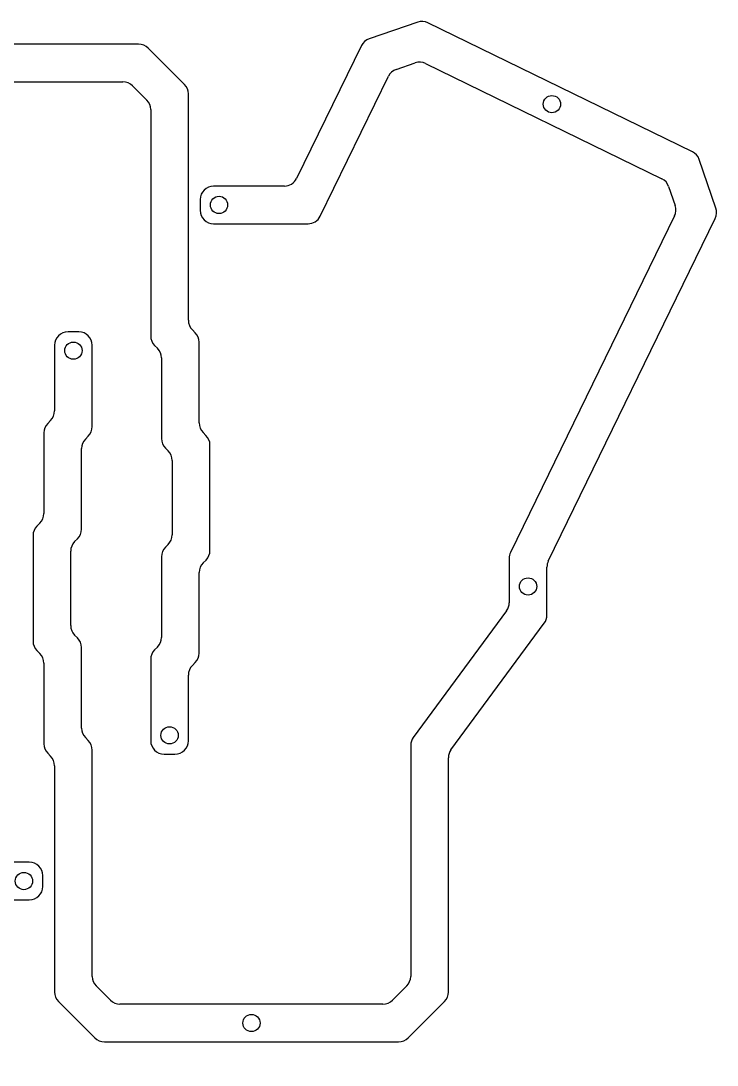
# Model space of a CAD drawing. Extents: x 2 to 791, y -213 to -19.
# Drawn here: x 661.8 to 791.1, y -212.9 to -19.1 of the extents above; entities that cross this region are included whole.
import ezdxf

# ---------------------------------------------------------------- set-up
doc = ezdxf.new("R2010")
doc.units = 0
doc.header["$MEASUREMENT"] = 0
doc.layers.add('LAYER_1', color=7, linetype='CONTINUOUS')

# ---------------------------------------------------------------- blocks, each defined once
blk = doc.blocks.new('BLOCK_461')
at = {"layer": 'LAYER_1'}
blk.add_open_spline([(689.4, -153.32), (690.28, -153.32), (691, -152.6), (691, -151.72), (691, -150.84), (690.28, -150.12), (689.4, -150.12), (688.51, -150.12), (687.8, -150.84), (687.8, -151.72), (687.8, -152.6), (688.51, -153.32), (689.4, -153.32), (689.4, -153.32), (689.4, -153.32), (689.4, -153.32)], degree=3, knots=[0, 0, 0, 0, 1, 1, 1, 2, 2, 2, 3, 3, 3, 4, 4, 4, 5, 5, 5, 5], dxfattribs=at)
blk = doc.blocks.new('BLOCK_462')
at = {"layer": 'LAYER_1'}
blk.add_open_spline([(600.51, -199.09), (601.4, -199.09), (602.11, -198.37), (602.11, -197.49), (602.11, -196.6), (601.4, -195.89), (600.51, -195.89), (599.63, -195.89), (598.91, -196.6), (598.91, -197.49), (598.91, -198.37), (599.63, -199.09), (600.51, -199.09), (600.51, -199.09), (600.51, -199.09), (600.51, -199.09)], degree=3, knots=[0, 0, 0, 0, 1, 1, 1, 2, 2, 2, 3, 3, 3, 4, 4, 4, 5, 5, 5, 5], dxfattribs=at)
blk = doc.blocks.new('BLOCK_463')
at = {"layer": 'LAYER_1'}
blk.add_open_spline([(604.95, -109.54), (605.83, -109.54), (606.55, -108.83), (606.55, -107.94), (606.55, -107.06), (605.83, -106.34), (604.95, -106.34), (604.06, -106.34), (603.35, -107.06), (603.35, -107.94), (603.35, -108.83), (604.06, -109.54), (604.95, -109.54), (604.95, -109.54), (604.95, -109.54), (604.95, -109.54)], degree=3, knots=[0, 0, 0, 0, 1, 1, 1, 2, 2, 2, 3, 3, 3, 4, 4, 4, 5, 5, 5, 5], dxfattribs=at)
blk = doc.blocks.new('BLOCK_464')
at = {"layer": 'LAYER_1'}
blk.add_open_spline([(662.35, -180.37), (663.23, -180.37), (663.95, -179.65), (663.95, -178.77), (663.95, -177.89), (663.23, -177.17), (662.35, -177.17), (661.46, -177.17), (660.75, -177.89), (660.75, -178.77), (660.75, -179.65), (661.46, -180.37), (662.35, -180.37), (662.35, -180.37), (662.35, -180.37), (662.35, -180.37)], degree=3, knots=[0, 0, 0, 0, 1, 1, 1, 2, 2, 2, 3, 3, 3, 4, 4, 4, 5, 5, 5, 5], dxfattribs=at)
blk = doc.blocks.new('BLOCK_465')
at = {"layer": 'LAYER_1'}
blk.add_open_spline([(656.32, -28.5), (657.21, -28.5), (657.92, -27.78), (657.92, -26.9), (657.92, -26.01), (657.21, -25.3), (656.32, -25.3), (655.44, -25.3), (654.72, -26.01), (654.72, -26.9), (654.72, -27.78), (655.44, -28.5), (656.32, -28.5), (656.32, -28.5), (656.32, -28.5), (656.32, -28.5)], degree=3, knots=[0, 0, 0, 0, 1, 1, 1, 2, 2, 2, 3, 3, 3, 4, 4, 4, 5, 5, 5, 5], dxfattribs=at)
blk = doc.blocks.new('BLOCK_466')
at = {"layer": 'LAYER_1'}
blk.add_open_spline([(665.85, -177.77), (665.85, -176.39), (664.73, -175.27), (663.35, -175.27)], degree=3, dxfattribs=at)
blk = doc.blocks.new('BLOCK_467')
at = {"layer": 'LAYER_1'}
blk.add_lwpolyline([(663.35, -175.27), (645.81, -175.27)], dxfattribs=at)
blk = doc.blocks.new('BLOCK_468')
at = {"layer": 'LAYER_1'}
blk.add_open_spline([(645.81, -175.27), (644.86, -175.27), (643.99, -175.82), (643.57, -176.68)], degree=3, dxfattribs=at)
blk = doc.blocks.new('BLOCK_469')
at = {"layer": 'LAYER_1'}
blk.add_lwpolyline([(643.57, -176.68), (630.89, -202.67)], dxfattribs=at)
blk = doc.blocks.new('BLOCK_470')
at = {"layer": 'LAYER_1'}
blk.add_open_spline([(629.46, -203.94), (630.08, -203.72), (630.6, -203.27), (630.89, -202.67)], degree=3, dxfattribs=at)
blk = doc.blocks.new('BLOCK_471')
at = {"layer": 'LAYER_1'}
blk.add_lwpolyline([(629.46, -203.94), (625.9, -205.16)], dxfattribs=at)
blk = doc.blocks.new('BLOCK_472')
at = {"layer": 'LAYER_1'}
blk.add_open_spline([(623.99, -205.05), (624.59, -205.34), (625.28, -205.38), (625.9, -205.16)], degree=3, dxfattribs=at)
blk = doc.blocks.new('BLOCK_473')
at = {"layer": 'LAYER_1'}
blk.add_lwpolyline([(623.99, -205.05), (580.1, -183.64)], dxfattribs=at)
blk = doc.blocks.new('BLOCK_474')
at = {"layer": 'LAYER_1'}
blk.add_open_spline([(578.83, -182.2), (579.05, -182.83), (579.5, -183.35), (580.1, -183.64)], degree=3, dxfattribs=at)
blk = doc.blocks.new('BLOCK_475')
at = {"layer": 'LAYER_1'}
blk.add_lwpolyline([(578.83, -182.2), (577.61, -178.65)], dxfattribs=at)
blk = doc.blocks.new('BLOCK_476')
at = {"layer": 'LAYER_1'}
blk.add_open_spline([(577.72, -176.74), (577.43, -177.34), (577.39, -178.02), (577.61, -178.65)], degree=3, dxfattribs=at)
blk = doc.blocks.new('BLOCK_477')
at = {"layer": 'LAYER_1'}
blk.add_lwpolyline([(577.72, -176.74), (608.19, -114.27)], dxfattribs=at)
blk = doc.blocks.new('BLOCK_478')
at = {"layer": 'LAYER_1'}
blk.add_open_spline([(608.19, -114.27), (608.36, -113.93), (608.45, -113.55), (608.45, -113.17)], degree=3, dxfattribs=at)
blk = doc.blocks.new('BLOCK_479')
at = {"layer": 'LAYER_1'}
blk.add_lwpolyline([(608.45, -113.17), (608.45, -104.91)], dxfattribs=at)
blk = doc.blocks.new('BLOCK_480')
at = {"layer": 'LAYER_1'}
blk.add_open_spline([(608.94, -103.43), (608.62, -103.86), (608.45, -104.38), (608.45, -104.91)], degree=3, dxfattribs=at)
blk = doc.blocks.new('BLOCK_481')
at = {"layer": 'LAYER_1'}
blk.add_lwpolyline([(608.94, -103.43), (626.26, -79.94)], dxfattribs=at)
blk = doc.blocks.new('BLOCK_482')
at = {"layer": 'LAYER_1'}
blk.add_open_spline([(626.26, -79.94), (626.58, -79.51), (626.75, -78.99), (626.75, -78.45)], degree=3, dxfattribs=at)
blk = doc.blocks.new('BLOCK_483')
at = {"layer": 'LAYER_1'}
blk.add_lwpolyline([(626.75, -78.45), (626.75, -35.55)], dxfattribs=at)
blk = doc.blocks.new('BLOCK_484')
at = {"layer": 'LAYER_1'}
blk.add_open_spline([(627.48, -33.79), (627.01, -34.25), (626.75, -34.89), (626.75, -35.55)], degree=3, dxfattribs=at)
blk = doc.blocks.new('BLOCK_485')
at = {"layer": 'LAYER_1'}
blk.add_lwpolyline([(627.48, -33.79), (630.14, -31.13)], dxfattribs=at)
blk = doc.blocks.new('BLOCK_486')
at = {"layer": 'LAYER_1'}
blk.add_open_spline([(631.9, -30.4), (631.24, -30.4), (630.6, -30.66), (630.14, -31.13)], degree=3, dxfattribs=at)
blk = doc.blocks.new('BLOCK_487')
at = {"layer": 'LAYER_1'}
blk.add_lwpolyline([(631.9, -30.4), (680.74, -30.4)], dxfattribs=at)
blk = doc.blocks.new('BLOCK_488')
at = {"layer": 'LAYER_1'}
blk.add_open_spline([(682.51, -31.13), (682.04, -30.66), (681.4, -30.4), (680.74, -30.4)], degree=3, dxfattribs=at)
blk = doc.blocks.new('BLOCK_489')
at = {"layer": 'LAYER_1'}
blk.add_lwpolyline([(682.51, -31.13), (685.17, -33.79)], dxfattribs=at)
blk = doc.blocks.new('BLOCK_490')
at = {"layer": 'LAYER_1'}
blk.add_open_spline([(685.9, -35.55), (685.9, -34.89), (685.63, -34.25), (685.17, -33.79)], degree=3, dxfattribs=at)
blk = doc.blocks.new('BLOCK_491')
at = {"layer": 'LAYER_1'}
blk.add_lwpolyline([(685.9, -35.55), (685.9, -77.57)], dxfattribs=at)
blk = doc.blocks.new('BLOCK_492')
at = {"layer": 'LAYER_1'}
blk.add_open_spline([(685.9, -77.57), (685.9, -78.23), (686.16, -78.87), (686.63, -79.34)], degree=3, dxfattribs=at)
blk = doc.blocks.new('BLOCK_493')
at = {"layer": 'LAYER_1'}
blk.add_lwpolyline([(686.63, -79.34), (687.17, -79.87)], dxfattribs=at)
blk = doc.blocks.new('BLOCK_494')
at = {"layer": 'LAYER_1'}
blk.add_open_spline([(687.9, -81.64), (687.9, -80.98), (687.63, -80.34), (687.17, -79.87)], degree=3, dxfattribs=at)
blk = doc.blocks.new('BLOCK_495')
at = {"layer": 'LAYER_1'}
blk.add_lwpolyline([(687.9, -81.64), (687.9, -96.62)], dxfattribs=at)
blk = doc.blocks.new('BLOCK_496')
at = {"layer": 'LAYER_1'}
blk.add_open_spline([(687.9, -96.62), (687.9, -97.29), (688.16, -97.92), (688.63, -98.39)], degree=3, dxfattribs=at)
blk = doc.blocks.new('BLOCK_497')
at = {"layer": 'LAYER_1'}
blk.add_lwpolyline([(688.63, -98.39), (689.16, -98.92)], dxfattribs=at)
blk = doc.blocks.new('BLOCK_498')
at = {"layer": 'LAYER_1'}
blk.add_open_spline([(689.9, -100.69), (689.9, -100.03), (689.63, -99.39), (689.16, -98.92)], degree=3, dxfattribs=at)
blk = doc.blocks.new('BLOCK_499')
at = {"layer": 'LAYER_1'}
blk.add_lwpolyline([(689.9, -100.69), (689.9, -114.5)], dxfattribs=at)
blk = doc.blocks.new('BLOCK_500')
at = {"layer": 'LAYER_1'}
blk.add_open_spline([(689.16, -116.27), (689.63, -115.8), (689.9, -115.16), (689.9, -114.5)], degree=3, dxfattribs=at)
blk = doc.blocks.new('BLOCK_501')
at = {"layer": 'LAYER_1'}
blk.add_lwpolyline([(689.16, -116.27), (688.63, -116.8)], dxfattribs=at)
blk = doc.blocks.new('BLOCK_502')
at = {"layer": 'LAYER_1'}
blk.add_open_spline([(688.63, -116.8), (688.16, -117.27), (687.9, -117.91), (687.9, -118.57)], degree=3, dxfattribs=at)
blk = doc.blocks.new('BLOCK_503')
at = {"layer": 'LAYER_1'}
blk.add_lwpolyline([(687.9, -118.57), (687.9, -133.55)], dxfattribs=at)
blk = doc.blocks.new('BLOCK_504')
at = {"layer": 'LAYER_1'}
blk.add_open_spline([(687.17, -135.32), (687.63, -134.85), (687.9, -134.21), (687.9, -133.55)], degree=3, dxfattribs=at)
blk = doc.blocks.new('BLOCK_505')
at = {"layer": 'LAYER_1'}
blk.add_lwpolyline([(687.17, -135.32), (686.63, -135.85)], dxfattribs=at)
blk = doc.blocks.new('BLOCK_506')
at = {"layer": 'LAYER_1'}
blk.add_open_spline([(686.63, -135.85), (686.16, -136.32), (685.9, -136.96), (685.9, -137.62)], degree=3, dxfattribs=at)
blk = doc.blocks.new('BLOCK_507')
at = {"layer": 'LAYER_1'}
blk.add_lwpolyline([(685.9, -137.62), (685.9, -152.72)], dxfattribs=at)
blk = doc.blocks.new('BLOCK_508')
at = {"layer": 'LAYER_1'}
blk.add_open_spline([(685.9, -152.72), (685.9, -154.1), (687.02, -155.22), (688.4, -155.22)], degree=3, dxfattribs=at)
blk = doc.blocks.new('BLOCK_509')
at = {"layer": 'LAYER_1'}
blk.add_lwpolyline([(688.4, -155.22), (690.4, -155.22)], dxfattribs=at)
blk = doc.blocks.new('BLOCK_510')
at = {"layer": 'LAYER_1'}
blk.add_open_spline([(690.4, -155.22), (691.78, -155.22), (692.9, -154.1), (692.9, -152.72)], degree=3, dxfattribs=at)
blk = doc.blocks.new('BLOCK_511')
at = {"layer": 'LAYER_1'}
blk.add_lwpolyline([(692.9, -152.72), (692.9, -140.52)], dxfattribs=at)
blk = doc.blocks.new('BLOCK_512')
at = {"layer": 'LAYER_1'}
blk.add_open_spline([(693.63, -138.75), (693.16, -139.22), (692.9, -139.86), (692.9, -140.52)], degree=3, dxfattribs=at)
blk = doc.blocks.new('BLOCK_513')
at = {"layer": 'LAYER_1'}
blk.add_lwpolyline([(693.63, -138.75), (694.17, -138.22)], dxfattribs=at)
blk = doc.blocks.new('BLOCK_514')
at = {"layer": 'LAYER_1'}
blk.add_open_spline([(694.17, -138.22), (694.63, -137.75), (694.9, -137.11), (694.9, -136.45)], degree=3, dxfattribs=at)
blk = doc.blocks.new('BLOCK_515')
at = {"layer": 'LAYER_1'}
blk.add_lwpolyline([(694.9, -136.45), (694.9, -121.47)], dxfattribs=at)
blk = doc.blocks.new('BLOCK_516')
at = {"layer": 'LAYER_1'}
blk.add_open_spline([(695.63, -119.7), (695.16, -120.17), (694.9, -120.81), (694.9, -121.47)], degree=3, dxfattribs=at)
blk = doc.blocks.new('BLOCK_517')
at = {"layer": 'LAYER_1'}
blk.add_lwpolyline([(695.63, -119.7), (696.17, -119.17)], dxfattribs=at)
blk = doc.blocks.new('BLOCK_518')
at = {"layer": 'LAYER_1'}
blk.add_open_spline([(696.17, -119.17), (696.63, -118.7), (696.9, -118.06), (696.9, -117.4)], degree=3, dxfattribs=at)
blk = doc.blocks.new('BLOCK_519')
at = {"layer": 'LAYER_1'}
blk.add_lwpolyline([(696.9, -117.4), (696.9, -97.79)], dxfattribs=at)
blk = doc.blocks.new('BLOCK_520')
at = {"layer": 'LAYER_1'}
blk.add_open_spline([(696.9, -97.79), (696.9, -97.13), (696.63, -96.49), (696.16, -96.03)], degree=3, dxfattribs=at)
blk = doc.blocks.new('BLOCK_521')
at = {"layer": 'LAYER_1'}
blk.add_lwpolyline([(696.16, -96.03), (695.63, -95.49)], dxfattribs=at)
blk = doc.blocks.new('BLOCK_522')
at = {"layer": 'LAYER_1'}
blk.add_open_spline([(694.9, -93.72), (694.9, -94.38), (695.16, -95.02), (695.63, -95.49)], degree=3, dxfattribs=at)
blk = doc.blocks.new('BLOCK_523')
at = {"layer": 'LAYER_1'}
blk.add_lwpolyline([(694.9, -93.72), (694.9, -78.74)], dxfattribs=at)
blk = doc.blocks.new('BLOCK_524')
at = {"layer": 'LAYER_1'}
blk.add_open_spline([(694.9, -78.74), (694.9, -78.08), (694.63, -77.44), (694.17, -76.98)], degree=3, dxfattribs=at)
blk = doc.blocks.new('BLOCK_525')
at = {"layer": 'LAYER_1'}
blk.add_lwpolyline([(694.17, -76.98), (693.63, -76.44)], dxfattribs=at)
blk = doc.blocks.new('BLOCK_526')
at = {"layer": 'LAYER_1'}
blk.add_open_spline([(692.9, -74.67), (692.9, -75.33), (693.16, -75.97), (693.63, -76.44)], degree=3, dxfattribs=at)
blk = doc.blocks.new('BLOCK_527')
at = {"layer": 'LAYER_1'}
blk.add_lwpolyline([(692.9, -74.67), (692.9, -32.65)], dxfattribs=at)
blk = doc.blocks.new('BLOCK_528')
at = {"layer": 'LAYER_1'}
blk.add_open_spline([(692.9, -32.65), (692.9, -31.99), (692.63, -31.35), (692.16, -30.89)], degree=3, dxfattribs=at)
blk = doc.blocks.new('BLOCK_529')
at = {"layer": 'LAYER_1'}
blk.add_lwpolyline([(692.16, -30.89), (685.41, -24.13)], dxfattribs=at)
blk = doc.blocks.new('BLOCK_530')
at = {"layer": 'LAYER_1'}
blk.add_open_spline([(685.41, -24.13), (684.94, -23.66), (684.3, -23.4), (683.64, -23.4)], degree=3, dxfattribs=at)
blk = doc.blocks.new('BLOCK_531')
at = {"layer": 'LAYER_1'}
blk.add_lwpolyline([(683.64, -23.4), (629, -23.4)], dxfattribs=at)
blk = doc.blocks.new('BLOCK_532')
at = {"layer": 'LAYER_1'}
blk.add_open_spline([(629, -23.4), (628.34, -23.4), (627.71, -23.66), (627.24, -24.13)], degree=3, dxfattribs=at)
blk = doc.blocks.new('BLOCK_533')
at = {"layer": 'LAYER_1'}
blk.add_lwpolyline([(627.24, -24.13), (620.48, -30.89)], dxfattribs=at)
blk = doc.blocks.new('BLOCK_534')
at = {"layer": 'LAYER_1'}
blk.add_open_spline([(620.48, -30.89), (620.01, -31.35), (619.75, -31.99), (619.75, -32.65)], degree=3, dxfattribs=at)
blk = doc.blocks.new('BLOCK_535')
at = {"layer": 'LAYER_1'}
blk.add_lwpolyline([(619.75, -32.65), (619.75, -76.15)], dxfattribs=at)
blk = doc.blocks.new('BLOCK_536')
at = {"layer": 'LAYER_1'}
blk.add_open_spline([(619.26, -77.64), (619.58, -77.21), (619.75, -76.69), (619.75, -76.15)], degree=3, dxfattribs=at)
blk = doc.blocks.new('BLOCK_537')
at = {"layer": 'LAYER_1'}
blk.add_lwpolyline([(619.26, -77.64), (601.94, -101.13)], dxfattribs=at)
blk = doc.blocks.new('BLOCK_538')
at = {"layer": 'LAYER_1'}
blk.add_open_spline([(601.94, -101.13), (601.62, -101.56), (601.45, -102.08), (601.45, -102.61)], degree=3, dxfattribs=at)
blk = doc.blocks.new('BLOCK_539')
at = {"layer": 'LAYER_1'}
blk.add_lwpolyline([(601.45, -102.61), (601.45, -111.56)], dxfattribs=at)
blk = doc.blocks.new('BLOCK_540')
at = {"layer": 'LAYER_1'}
blk.add_open_spline([(601.19, -112.65), (601.36, -112.31), (601.45, -111.94), (601.45, -111.56)], degree=3, dxfattribs=at)
blk = doc.blocks.new('BLOCK_541')
at = {"layer": 'LAYER_1'}
blk.add_lwpolyline([(601.19, -112.65), (570.16, -176.28)], dxfattribs=at)
blk = doc.blocks.new('BLOCK_542')
at = {"layer": 'LAYER_1'}
blk.add_open_spline([(570.16, -176.28), (569.87, -176.88), (569.83, -177.56), (570.05, -178.19)], degree=3, dxfattribs=at)
blk = doc.blocks.new('BLOCK_543')
at = {"layer": 'LAYER_1'}
blk.add_lwpolyline([(570.05, -178.19), (573.16, -187.23)], dxfattribs=at)
blk = doc.blocks.new('BLOCK_544')
at = {"layer": 'LAYER_1'}
blk.add_open_spline([(573.16, -187.23), (573.37, -187.85), (573.83, -188.37), (574.42, -188.66)], degree=3, dxfattribs=at)
blk = doc.blocks.new('BLOCK_545')
at = {"layer": 'LAYER_1'}
blk.add_lwpolyline([(574.42, -188.66), (623.53, -212.61)], dxfattribs=at)
blk = doc.blocks.new('BLOCK_546')
at = {"layer": 'LAYER_1'}
blk.add_open_spline([(623.53, -212.61), (624.13, -212.9), (624.81, -212.94), (625.44, -212.73)], degree=3, dxfattribs=at)
blk = doc.blocks.new('BLOCK_547')
at = {"layer": 'LAYER_1'}
blk.add_lwpolyline([(625.44, -212.73), (634.48, -209.61)], dxfattribs=at)
blk = doc.blocks.new('BLOCK_548')
at = {"layer": 'LAYER_1'}
blk.add_open_spline([(634.48, -209.61), (635.1, -209.4), (635.62, -208.94), (635.91, -208.35)], degree=3, dxfattribs=at)
blk = doc.blocks.new('BLOCK_549')
at = {"layer": 'LAYER_1'}
blk.add_lwpolyline([(635.91, -208.35), (647.94, -183.68)], dxfattribs=at)
blk = doc.blocks.new('BLOCK_550')
at = {"layer": 'LAYER_1'}
blk.add_open_spline([(650.19, -182.27), (649.23, -182.27), (648.36, -182.82), (647.94, -183.68)], degree=3, dxfattribs=at)
blk = doc.blocks.new('BLOCK_551')
at = {"layer": 'LAYER_1'}
blk.add_lwpolyline([(650.19, -182.27), (663.35, -182.27)], dxfattribs=at)
blk = doc.blocks.new('BLOCK_552')
at = {"layer": 'LAYER_1'}
blk.add_open_spline([(663.35, -182.27), (664.73, -182.27), (665.85, -181.15), (665.85, -179.77)], degree=3, dxfattribs=at)
blk = doc.blocks.new('BLOCK_553')
at = {"layer": 'LAYER_1'}
blk.add_lwpolyline([(665.85, -179.77), (665.85, -177.77)], dxfattribs=at)
blk = doc.blocks.new('BLOCK_460')
at = {"layer": 'LAYER_1'}
for name in ['BLOCK_533', 'BLOCK_532', 'BLOCK_531', 'BLOCK_530', 'BLOCK_529', 'BLOCK_465', 'BLOCK_534', 'BLOCK_486', 'BLOCK_487', 'BLOCK_488', 'BLOCK_528', 'BLOCK_535', 'BLOCK_485', 'BLOCK_489', 'BLOCK_527', 'BLOCK_484', 'BLOCK_490', 'BLOCK_483', 'BLOCK_491', 'BLOCK_526', 'BLOCK_536', 'BLOCK_525', 'BLOCK_524', 'BLOCK_537', 'BLOCK_482', 'BLOCK_492', 'BLOCK_493', 'BLOCK_523', 'BLOCK_481', 'BLOCK_494', 'BLOCK_495', 'BLOCK_522', 'BLOCK_496', 'BLOCK_521', 'BLOCK_520', 'BLOCK_497', 'BLOCK_519', 'BLOCK_498', 'BLOCK_499', 'BLOCK_538', 'BLOCK_539', 'BLOCK_480', 'BLOCK_463', 'BLOCK_479', 'BLOCK_540', 'BLOCK_541', 'BLOCK_477', 'BLOCK_478', 'BLOCK_501', 'BLOCK_500', 'BLOCK_502', 'BLOCK_518', 'BLOCK_503', 'BLOCK_516', 'BLOCK_517', 'BLOCK_515', 'BLOCK_504', 'BLOCK_505', 'BLOCK_506', 'BLOCK_507', 'BLOCK_514', 'BLOCK_512', 'BLOCK_513', 'BLOCK_511', 'BLOCK_461', 'BLOCK_508', 'BLOCK_510', 'BLOCK_509', 'BLOCK_542', 'BLOCK_468', 'BLOCK_467', 'BLOCK_466', 'BLOCK_543', 'BLOCK_476', 'BLOCK_469', 'BLOCK_464', 'BLOCK_553', 'BLOCK_475', 'BLOCK_552', 'BLOCK_474', 'BLOCK_473', 'BLOCK_549', 'BLOCK_550', 'BLOCK_551', 'BLOCK_544', 'BLOCK_545', 'BLOCK_462', 'BLOCK_470', 'BLOCK_472', 'BLOCK_471', 'BLOCK_548', 'BLOCK_547', 'BLOCK_546']:
    blk.add_blockref(name, (0, 0), dxfattribs=at)
blk = doc.blocks.new('BLOCK_555')
at = {"layer": 'LAYER_1'}
blk.add_open_spline([(671.54, -78.7), (670.65, -78.7), (669.94, -79.42), (669.94, -80.3), (669.94, -81.19), (670.65, -81.9), (671.54, -81.9), (672.42, -81.9), (673.14, -81.19), (673.14, -80.3), (673.14, -79.42), (672.42, -78.7), (671.54, -78.7), (671.54, -78.7), (671.54, -78.7), (671.54, -78.7)], degree=3, knots=[0, 0, 0, 0, 1, 1, 1, 2, 2, 2, 3, 3, 3, 4, 4, 4, 5, 5, 5, 5], dxfattribs=at)
blk = doc.blocks.new('BLOCK_556')
at = {"layer": 'LAYER_1'}
blk.add_open_spline([(760.42, -32.94), (759.54, -32.94), (758.82, -33.65), (758.82, -34.54), (758.82, -35.42), (759.54, -36.14), (760.42, -36.14), (761.3, -36.14), (762.02, -35.42), (762.02, -34.54), (762.02, -33.65), (761.3, -32.94), (760.42, -32.94), (760.42, -32.94), (760.42, -32.94), (760.42, -32.94)], degree=3, knots=[0, 0, 0, 0, 1, 1, 1, 2, 2, 2, 3, 3, 3, 4, 4, 4, 5, 5, 5, 5], dxfattribs=at)
blk = doc.blocks.new('BLOCK_557')
at = {"layer": 'LAYER_1'}
blk.add_open_spline([(755.99, -122.48), (755.1, -122.48), (754.39, -123.2), (754.39, -124.08), (754.39, -124.97), (755.1, -125.68), (755.99, -125.68), (756.87, -125.68), (757.59, -124.97), (757.59, -124.08), (757.59, -123.2), (756.87, -122.48), (755.99, -122.48), (755.99, -122.48), (755.99, -122.48), (755.99, -122.48)], degree=3, knots=[0, 0, 0, 0, 1, 1, 1, 2, 2, 2, 3, 3, 3, 4, 4, 4, 5, 5, 5, 5], dxfattribs=at)
blk = doc.blocks.new('BLOCK_558')
at = {"layer": 'LAYER_1'}
blk.add_open_spline([(698.59, -51.65), (697.7, -51.65), (696.99, -52.37), (696.99, -53.25), (696.99, -54.14), (697.7, -54.85), (698.59, -54.85), (699.47, -54.85), (700.19, -54.14), (700.19, -53.25), (700.19, -52.37), (699.47, -51.65), (698.59, -51.65), (698.59, -51.65), (698.59, -51.65), (698.59, -51.65)], degree=3, knots=[0, 0, 0, 0, 1, 1, 1, 2, 2, 2, 3, 3, 3, 4, 4, 4, 5, 5, 5, 5], dxfattribs=at)
blk = doc.blocks.new('BLOCK_559')
at = {"layer": 'LAYER_1'}
blk.add_open_spline([(704.61, -203.53), (703.73, -203.53), (703.01, -204.25), (703.01, -205.13), (703.01, -206.01), (703.73, -206.73), (704.61, -206.73), (705.49, -206.73), (706.21, -206.01), (706.21, -205.13), (706.21, -204.25), (705.49, -203.53), (704.61, -203.53), (704.61, -203.53), (704.61, -203.53), (704.61, -203.53)], degree=3, knots=[0, 0, 0, 0, 1, 1, 1, 2, 2, 2, 3, 3, 3, 4, 4, 4, 5, 5, 5, 5], dxfattribs=at)
blk = doc.blocks.new('BLOCK_560')
at = {"layer": 'LAYER_1'}
blk.add_open_spline([(695.09, -54.25), (695.09, -55.64), (696.21, -56.75), (697.59, -56.75)], degree=3, dxfattribs=at)
blk = doc.blocks.new('BLOCK_561')
at = {"layer": 'LAYER_1'}
blk.add_lwpolyline([(697.59, -56.75), (715.12, -56.75)], dxfattribs=at)
blk = doc.blocks.new('BLOCK_562')
at = {"layer": 'LAYER_1'}
blk.add_open_spline([(715.12, -56.75), (716.07, -56.75), (716.95, -56.21), (717.37, -55.35)], degree=3, dxfattribs=at)
blk = doc.blocks.new('BLOCK_563')
at = {"layer": 'LAYER_1'}
blk.add_lwpolyline([(717.37, -55.35), (730.04, -29.35)], dxfattribs=at)
blk = doc.blocks.new('BLOCK_564')
at = {"layer": 'LAYER_1'}
blk.add_open_spline([(731.48, -28.09), (730.85, -28.3), (730.33, -28.76), (730.04, -29.35)], degree=3, dxfattribs=at)
blk = doc.blocks.new('BLOCK_565')
at = {"layer": 'LAYER_1'}
blk.add_lwpolyline([(731.48, -28.09), (735.03, -26.86)], dxfattribs=at)
blk = doc.blocks.new('BLOCK_566')
at = {"layer": 'LAYER_1'}
blk.add_open_spline([(736.94, -26.98), (736.34, -26.69), (735.66, -26.65), (735.03, -26.86)], degree=3, dxfattribs=at)
blk = doc.blocks.new('BLOCK_567')
at = {"layer": 'LAYER_1'}
blk.add_lwpolyline([(736.94, -26.98), (780.83, -48.39)], dxfattribs=at)
blk = doc.blocks.new('BLOCK_568')
at = {"layer": 'LAYER_1'}
blk.add_open_spline([(782.1, -49.82), (781.89, -49.19), (781.43, -48.68), (780.83, -48.39)], degree=3, dxfattribs=at)
blk = doc.blocks.new('BLOCK_569')
at = {"layer": 'LAYER_1'}
blk.add_lwpolyline([(782.1, -49.82), (783.33, -53.37)], dxfattribs=at)
blk = doc.blocks.new('BLOCK_570')
at = {"layer": 'LAYER_1'}
blk.add_open_spline([(783.21, -55.28), (783.5, -54.69), (783.54, -54), (783.33, -53.37)], degree=3, dxfattribs=at)
blk = doc.blocks.new('BLOCK_571')
at = {"layer": 'LAYER_1'}
blk.add_lwpolyline([(783.21, -55.28), (752.74, -117.75)], dxfattribs=at)
blk = doc.blocks.new('BLOCK_572')
at = {"layer": 'LAYER_1'}
blk.add_open_spline([(752.74, -117.75), (752.57, -118.1), (752.49, -118.47), (752.49, -118.85)], degree=3, dxfattribs=at)
blk = doc.blocks.new('BLOCK_573')
at = {"layer": 'LAYER_1'}
blk.add_lwpolyline([(752.49, -118.85), (752.49, -127.11)], dxfattribs=at)
blk = doc.blocks.new('BLOCK_574')
at = {"layer": 'LAYER_1'}
blk.add_open_spline([(752, -128.59), (752.31, -128.16), (752.49, -127.64), (752.49, -127.11)], degree=3, dxfattribs=at)
blk = doc.blocks.new('BLOCK_575')
at = {"layer": 'LAYER_1'}
blk.add_lwpolyline([(752, -128.59), (734.67, -152.09)], dxfattribs=at)
blk = doc.blocks.new('BLOCK_576')
at = {"layer": 'LAYER_1'}
blk.add_open_spline([(734.67, -152.09), (734.36, -152.52), (734.19, -153.04), (734.19, -153.57)], degree=3, dxfattribs=at)
blk = doc.blocks.new('BLOCK_577')
at = {"layer": 'LAYER_1'}
blk.add_lwpolyline([(734.19, -153.57), (734.19, -196.47)], dxfattribs=at)
blk = doc.blocks.new('BLOCK_578')
at = {"layer": 'LAYER_1'}
blk.add_open_spline([(733.45, -198.24), (733.92, -197.77), (734.19, -197.14), (734.19, -196.47)], degree=3, dxfattribs=at)
blk = doc.blocks.new('BLOCK_579')
at = {"layer": 'LAYER_1'}
blk.add_lwpolyline([(733.45, -198.24), (730.8, -200.9)], dxfattribs=at)
blk = doc.blocks.new('BLOCK_580')
at = {"layer": 'LAYER_1'}
blk.add_open_spline([(729.03, -201.63), (729.69, -201.63), (730.33, -201.37), (730.8, -200.9)], degree=3, dxfattribs=at)
blk = doc.blocks.new('BLOCK_581')
at = {"layer": 'LAYER_1'}
blk.add_lwpolyline([(729.03, -201.63), (680.19, -201.63)], dxfattribs=at)
blk = doc.blocks.new('BLOCK_582')
at = {"layer": 'LAYER_1'}
blk.add_open_spline([(678.43, -200.9), (678.89, -201.37), (679.53, -201.63), (680.19, -201.63)], degree=3, dxfattribs=at)
blk = doc.blocks.new('BLOCK_583')
at = {"layer": 'LAYER_1'}
blk.add_lwpolyline([(678.43, -200.9), (675.77, -198.24)], dxfattribs=at)
blk = doc.blocks.new('BLOCK_584')
at = {"layer": 'LAYER_1'}
blk.add_open_spline([(675.04, -196.47), (675.04, -197.14), (675.3, -197.77), (675.77, -198.24)], degree=3, dxfattribs=at)
blk = doc.blocks.new('BLOCK_585')
at = {"layer": 'LAYER_1'}
blk.add_lwpolyline([(675.04, -196.47), (675.04, -154.45)], dxfattribs=at)
blk = doc.blocks.new('BLOCK_586')
at = {"layer": 'LAYER_1'}
blk.add_open_spline([(675.04, -154.45), (675.04, -153.79), (674.77, -153.16), (674.3, -152.69)], degree=3, dxfattribs=at)
blk = doc.blocks.new('BLOCK_587')
at = {"layer": 'LAYER_1'}
blk.add_lwpolyline([(674.3, -152.69), (673.77, -152.15)], dxfattribs=at)
blk = doc.blocks.new('BLOCK_588')
at = {"layer": 'LAYER_1'}
blk.add_open_spline([(673.04, -150.38), (673.04, -151.05), (673.3, -151.68), (673.77, -152.15)], degree=3, dxfattribs=at)
blk = doc.blocks.new('BLOCK_589')
at = {"layer": 'LAYER_1'}
blk.add_lwpolyline([(673.04, -150.38), (673.04, -135.4)], dxfattribs=at)
blk = doc.blocks.new('BLOCK_590')
at = {"layer": 'LAYER_1'}
blk.add_open_spline([(673.04, -135.4), (673.04, -134.74), (672.77, -134.11), (672.3, -133.64)], degree=3, dxfattribs=at)
blk = doc.blocks.new('BLOCK_591')
at = {"layer": 'LAYER_1'}
blk.add_lwpolyline([(672.3, -133.64), (671.77, -133.1)], dxfattribs=at)
blk = doc.blocks.new('BLOCK_592')
at = {"layer": 'LAYER_1'}
blk.add_open_spline([(671.04, -131.33), (671.04, -132), (671.3, -132.63), (671.77, -133.1)], degree=3, dxfattribs=at)
blk = doc.blocks.new('BLOCK_593')
at = {"layer": 'LAYER_1'}
blk.add_lwpolyline([(671.04, -131.33), (671.04, -117.53)], dxfattribs=at)
blk = doc.blocks.new('BLOCK_594')
at = {"layer": 'LAYER_1'}
blk.add_open_spline([(671.77, -115.76), (671.3, -116.23), (671.04, -116.86), (671.04, -117.53)], degree=3, dxfattribs=at)
blk = doc.blocks.new('BLOCK_595')
at = {"layer": 'LAYER_1'}
blk.add_lwpolyline([(671.77, -115.76), (672.3, -115.22)], dxfattribs=at)
blk = doc.blocks.new('BLOCK_596')
at = {"layer": 'LAYER_1'}
blk.add_open_spline([(672.3, -115.22), (672.77, -114.75), (673.04, -114.12), (673.04, -113.45)], degree=3, dxfattribs=at)
blk = doc.blocks.new('BLOCK_597')
at = {"layer": 'LAYER_1'}
blk.add_lwpolyline([(673.04, -113.45), (673.04, -98.48)], dxfattribs=at)
blk = doc.blocks.new('BLOCK_598')
at = {"layer": 'LAYER_1'}
blk.add_open_spline([(673.77, -96.71), (673.3, -97.18), (673.04, -97.81), (673.04, -98.48)], degree=3, dxfattribs=at)
blk = doc.blocks.new('BLOCK_599')
at = {"layer": 'LAYER_1'}
blk.add_lwpolyline([(673.77, -96.71), (674.3, -96.17)], dxfattribs=at)
blk = doc.blocks.new('BLOCK_600')
at = {"layer": 'LAYER_1'}
blk.add_open_spline([(674.3, -96.17), (674.77, -95.7), (675.04, -95.07), (675.04, -94.4)], degree=3, dxfattribs=at)
blk = doc.blocks.new('BLOCK_601')
at = {"layer": 'LAYER_1'}
blk.add_lwpolyline([(675.04, -94.4), (675.04, -79.3)], dxfattribs=at)
blk = doc.blocks.new('BLOCK_602')
at = {"layer": 'LAYER_1'}
blk.add_open_spline([(675.04, -79.3), (675.04, -77.92), (673.92, -76.8), (672.54, -76.8)], degree=3, dxfattribs=at)
blk = doc.blocks.new('BLOCK_603')
at = {"layer": 'LAYER_1'}
blk.add_lwpolyline([(672.54, -76.8), (670.54, -76.8)], dxfattribs=at)
blk = doc.blocks.new('BLOCK_604')
at = {"layer": 'LAYER_1'}
blk.add_open_spline([(670.54, -76.8), (669.16, -76.8), (668.04, -77.92), (668.04, -79.3)], degree=3, dxfattribs=at)
blk = doc.blocks.new('BLOCK_605')
at = {"layer": 'LAYER_1'}
blk.add_lwpolyline([(668.04, -79.3), (668.04, -91.5)], dxfattribs=at)
blk = doc.blocks.new('BLOCK_606')
at = {"layer": 'LAYER_1'}
blk.add_open_spline([(667.3, -93.27), (667.77, -92.8), (668.04, -92.17), (668.04, -91.5)], degree=3, dxfattribs=at)
blk = doc.blocks.new('BLOCK_607')
at = {"layer": 'LAYER_1'}
blk.add_lwpolyline([(667.3, -93.27), (666.77, -93.81)], dxfattribs=at)
blk = doc.blocks.new('BLOCK_608')
at = {"layer": 'LAYER_1'}
blk.add_open_spline([(666.77, -93.81), (666.3, -94.28), (666.04, -94.91), (666.04, -95.58)], degree=3, dxfattribs=at)
blk = doc.blocks.new('BLOCK_609')
at = {"layer": 'LAYER_1'}
blk.add_lwpolyline([(666.04, -95.58), (666.04, -110.55)], dxfattribs=at)
blk = doc.blocks.new('BLOCK_610')
at = {"layer": 'LAYER_1'}
blk.add_open_spline([(665.3, -112.32), (665.77, -111.85), (666.04, -111.22), (666.04, -110.55)], degree=3, dxfattribs=at)
blk = doc.blocks.new('BLOCK_611')
at = {"layer": 'LAYER_1'}
blk.add_lwpolyline([(665.3, -112.32), (664.77, -112.86)], dxfattribs=at)
blk = doc.blocks.new('BLOCK_612')
at = {"layer": 'LAYER_1'}
blk.add_open_spline([(664.77, -112.86), (664.3, -113.33), (664.04, -113.96), (664.04, -114.63)], degree=3, dxfattribs=at)
blk = doc.blocks.new('BLOCK_613')
at = {"layer": 'LAYER_1'}
blk.add_lwpolyline([(664.04, -114.63), (664.04, -134.23)], dxfattribs=at)
blk = doc.blocks.new('BLOCK_614')
at = {"layer": 'LAYER_1'}
blk.add_open_spline([(664.04, -134.23), (664.04, -134.9), (664.3, -135.53), (664.77, -136)], degree=3, dxfattribs=at)
blk = doc.blocks.new('BLOCK_615')
at = {"layer": 'LAYER_1'}
blk.add_lwpolyline([(664.77, -136), (665.3, -136.54)], dxfattribs=at)
blk = doc.blocks.new('BLOCK_616')
at = {"layer": 'LAYER_1'}
blk.add_open_spline([(666.04, -138.3), (666.04, -137.64), (665.77, -137), (665.3, -136.54)], degree=3, dxfattribs=at)
blk = doc.blocks.new('BLOCK_617')
at = {"layer": 'LAYER_1'}
blk.add_lwpolyline([(666.04, -138.3), (666.04, -153.28)], dxfattribs=at)
blk = doc.blocks.new('BLOCK_618')
at = {"layer": 'LAYER_1'}
blk.add_open_spline([(666.04, -153.28), (666.04, -153.95), (666.3, -154.58), (666.77, -155.05)], degree=3, dxfattribs=at)
blk = doc.blocks.new('BLOCK_619')
at = {"layer": 'LAYER_1'}
blk.add_lwpolyline([(666.77, -155.05), (667.3, -155.59)], dxfattribs=at)
blk = doc.blocks.new('BLOCK_620')
at = {"layer": 'LAYER_1'}
blk.add_open_spline([(668.04, -157.35), (668.04, -156.69), (667.77, -156.05), (667.3, -155.59)], degree=3, dxfattribs=at)
blk = doc.blocks.new('BLOCK_621')
at = {"layer": 'LAYER_1'}
blk.add_lwpolyline([(668.04, -157.35), (668.04, -199.37)], dxfattribs=at)
blk = doc.blocks.new('BLOCK_622')
at = {"layer": 'LAYER_1'}
blk.add_open_spline([(668.04, -199.37), (668.04, -200.03), (668.3, -200.67), (668.77, -201.14)], degree=3, dxfattribs=at)
blk = doc.blocks.new('BLOCK_623')
at = {"layer": 'LAYER_1'}
blk.add_lwpolyline([(668.77, -201.14), (675.53, -207.9)], dxfattribs=at)
blk = doc.blocks.new('BLOCK_624')
at = {"layer": 'LAYER_1'}
blk.add_open_spline([(675.53, -207.9), (675.99, -208.37), (676.63, -208.63), (677.29, -208.63)], degree=3, dxfattribs=at)
blk = doc.blocks.new('BLOCK_625')
at = {"layer": 'LAYER_1'}
blk.add_lwpolyline([(677.29, -208.63), (731.93, -208.63)], dxfattribs=at)
blk = doc.blocks.new('BLOCK_626')
at = {"layer": 'LAYER_1'}
blk.add_open_spline([(731.93, -208.63), (732.59, -208.63), (733.23, -208.37), (733.7, -207.9)], degree=3, dxfattribs=at)
blk = doc.blocks.new('BLOCK_627')
at = {"layer": 'LAYER_1'}
blk.add_lwpolyline([(733.7, -207.9), (740.45, -201.14)], dxfattribs=at)
blk = doc.blocks.new('BLOCK_628')
at = {"layer": 'LAYER_1'}
blk.add_open_spline([(740.45, -201.14), (740.92, -200.67), (741.19, -200.03), (741.19, -199.37)], degree=3, dxfattribs=at)
blk = doc.blocks.new('BLOCK_629')
at = {"layer": 'LAYER_1'}
blk.add_lwpolyline([(741.19, -199.37), (741.19, -155.87)], dxfattribs=at)
blk = doc.blocks.new('BLOCK_630')
at = {"layer": 'LAYER_1'}
blk.add_open_spline([(741.67, -154.39), (741.36, -154.82), (741.19, -155.34), (741.19, -155.87)], degree=3, dxfattribs=at)
blk = doc.blocks.new('BLOCK_631')
at = {"layer": 'LAYER_1'}
blk.add_lwpolyline([(741.67, -154.39), (759, -130.9)], dxfattribs=at)
blk = doc.blocks.new('BLOCK_632')
at = {"layer": 'LAYER_1'}
blk.add_open_spline([(759, -130.9), (759.31, -130.47), (759.49, -129.95), (759.49, -129.41)], degree=3, dxfattribs=at)
blk = doc.blocks.new('BLOCK_633')
at = {"layer": 'LAYER_1'}
blk.add_lwpolyline([(759.49, -129.41), (759.49, -120.47)], dxfattribs=at)
blk = doc.blocks.new('BLOCK_634')
at = {"layer": 'LAYER_1'}
blk.add_open_spline([(759.74, -119.37), (759.57, -119.71), (759.49, -120.09), (759.49, -120.47)], degree=3, dxfattribs=at)
blk = doc.blocks.new('BLOCK_635')
at = {"layer": 'LAYER_1'}
blk.add_lwpolyline([(759.74, -119.37), (790.77, -55.75)], dxfattribs=at)
blk = doc.blocks.new('BLOCK_636')
at = {"layer": 'LAYER_1'}
blk.add_open_spline([(790.77, -55.75), (791.06, -55.15), (791.1, -54.46), (790.89, -53.84)], degree=3, dxfattribs=at)
blk = doc.blocks.new('BLOCK_637')
at = {"layer": 'LAYER_1'}
blk.add_lwpolyline([(790.89, -53.84), (787.78, -44.8)], dxfattribs=at)
blk = doc.blocks.new('BLOCK_638')
at = {"layer": 'LAYER_1'}
blk.add_open_spline([(787.78, -44.8), (787.56, -44.17), (787.1, -43.66), (786.51, -43.37)], degree=3, dxfattribs=at)
blk = doc.blocks.new('BLOCK_639')
at = {"layer": 'LAYER_1'}
blk.add_lwpolyline([(786.51, -43.37), (737.4, -19.42)], dxfattribs=at)
blk = doc.blocks.new('BLOCK_640')
at = {"layer": 'LAYER_1'}
blk.add_open_spline([(737.4, -19.42), (736.81, -19.13), (736.12, -19.08), (735.49, -19.3)], degree=3, dxfattribs=at)
blk = doc.blocks.new('BLOCK_641')
at = {"layer": 'LAYER_1'}
blk.add_lwpolyline([(735.49, -19.3), (726.46, -22.41)], dxfattribs=at)
blk = doc.blocks.new('BLOCK_642')
at = {"layer": 'LAYER_1'}
blk.add_open_spline([(726.46, -22.41), (725.83, -22.63), (725.31, -23.08), (725.02, -23.68)], degree=3, dxfattribs=at)
blk = doc.blocks.new('BLOCK_643')
at = {"layer": 'LAYER_1'}
blk.add_lwpolyline([(725.02, -23.68), (712.99, -48.35)], dxfattribs=at)
blk = doc.blocks.new('BLOCK_644')
at = {"layer": 'LAYER_1'}
blk.add_open_spline([(710.74, -49.75), (711.7, -49.75), (712.57, -49.21), (712.99, -48.35)], degree=3, dxfattribs=at)
blk = doc.blocks.new('BLOCK_645')
at = {"layer": 'LAYER_1'}
blk.add_lwpolyline([(710.74, -49.75), (697.59, -49.75)], dxfattribs=at)
blk = doc.blocks.new('BLOCK_646')
at = {"layer": 'LAYER_1'}
blk.add_open_spline([(697.59, -49.75), (696.21, -49.75), (695.09, -50.87), (695.09, -52.25)], degree=3, dxfattribs=at)
blk = doc.blocks.new('BLOCK_647')
at = {"layer": 'LAYER_1'}
blk.add_lwpolyline([(695.09, -52.25), (695.09, -54.25)], dxfattribs=at)
blk = doc.blocks.new('BLOCK_554')
at = {"layer": 'LAYER_1'}
for name in ['BLOCK_641', 'BLOCK_640', 'BLOCK_639', 'BLOCK_642', 'BLOCK_643', 'BLOCK_565', 'BLOCK_566', 'BLOCK_567', 'BLOCK_564', 'BLOCK_563', 'BLOCK_556', 'BLOCK_638', 'BLOCK_637', 'BLOCK_644', 'BLOCK_568', 'BLOCK_646', 'BLOCK_645', 'BLOCK_569', 'BLOCK_647', 'BLOCK_558', 'BLOCK_560', 'BLOCK_570', 'BLOCK_636', 'BLOCK_562', 'BLOCK_571', 'BLOCK_635', 'BLOCK_561', 'BLOCK_604', 'BLOCK_603', 'BLOCK_602', 'BLOCK_605', 'BLOCK_555', 'BLOCK_601', 'BLOCK_606', 'BLOCK_608', 'BLOCK_607', 'BLOCK_600', 'BLOCK_609', 'BLOCK_598', 'BLOCK_599', 'BLOCK_597', 'BLOCK_611', 'BLOCK_610', 'BLOCK_612', 'BLOCK_596', 'BLOCK_613', 'BLOCK_594', 'BLOCK_595', 'BLOCK_593', 'BLOCK_572', 'BLOCK_573', 'BLOCK_634', 'BLOCK_633', 'BLOCK_557', 'BLOCK_574', 'BLOCK_575', 'BLOCK_632', 'BLOCK_592', 'BLOCK_631', 'BLOCK_591', 'BLOCK_590', 'BLOCK_614', 'BLOCK_589', 'BLOCK_615', 'BLOCK_616', 'BLOCK_617', 'BLOCK_588', 'BLOCK_587', 'BLOCK_586', 'BLOCK_576', 'BLOCK_618', 'BLOCK_619', 'BLOCK_585', 'BLOCK_577', 'BLOCK_630', 'BLOCK_620', 'BLOCK_629', 'BLOCK_621', 'BLOCK_584', 'BLOCK_578', 'BLOCK_622', 'BLOCK_583', 'BLOCK_579', 'BLOCK_628', 'BLOCK_623', 'BLOCK_582', 'BLOCK_580', 'BLOCK_627', 'BLOCK_581', 'BLOCK_559', 'BLOCK_624', 'BLOCK_625', 'BLOCK_626']:
    blk.add_blockref(name, (0, 0), dxfattribs=at)

msp = doc.modelspace()

# ---------------------------------------------------------------- block references
at = {"layer": 'LAYER_1'}
for name in ['BLOCK_554', 'BLOCK_460']:
    msp.add_blockref(name, (0, 0), dxfattribs=at)

doc.saveas('drawing.dxf')
